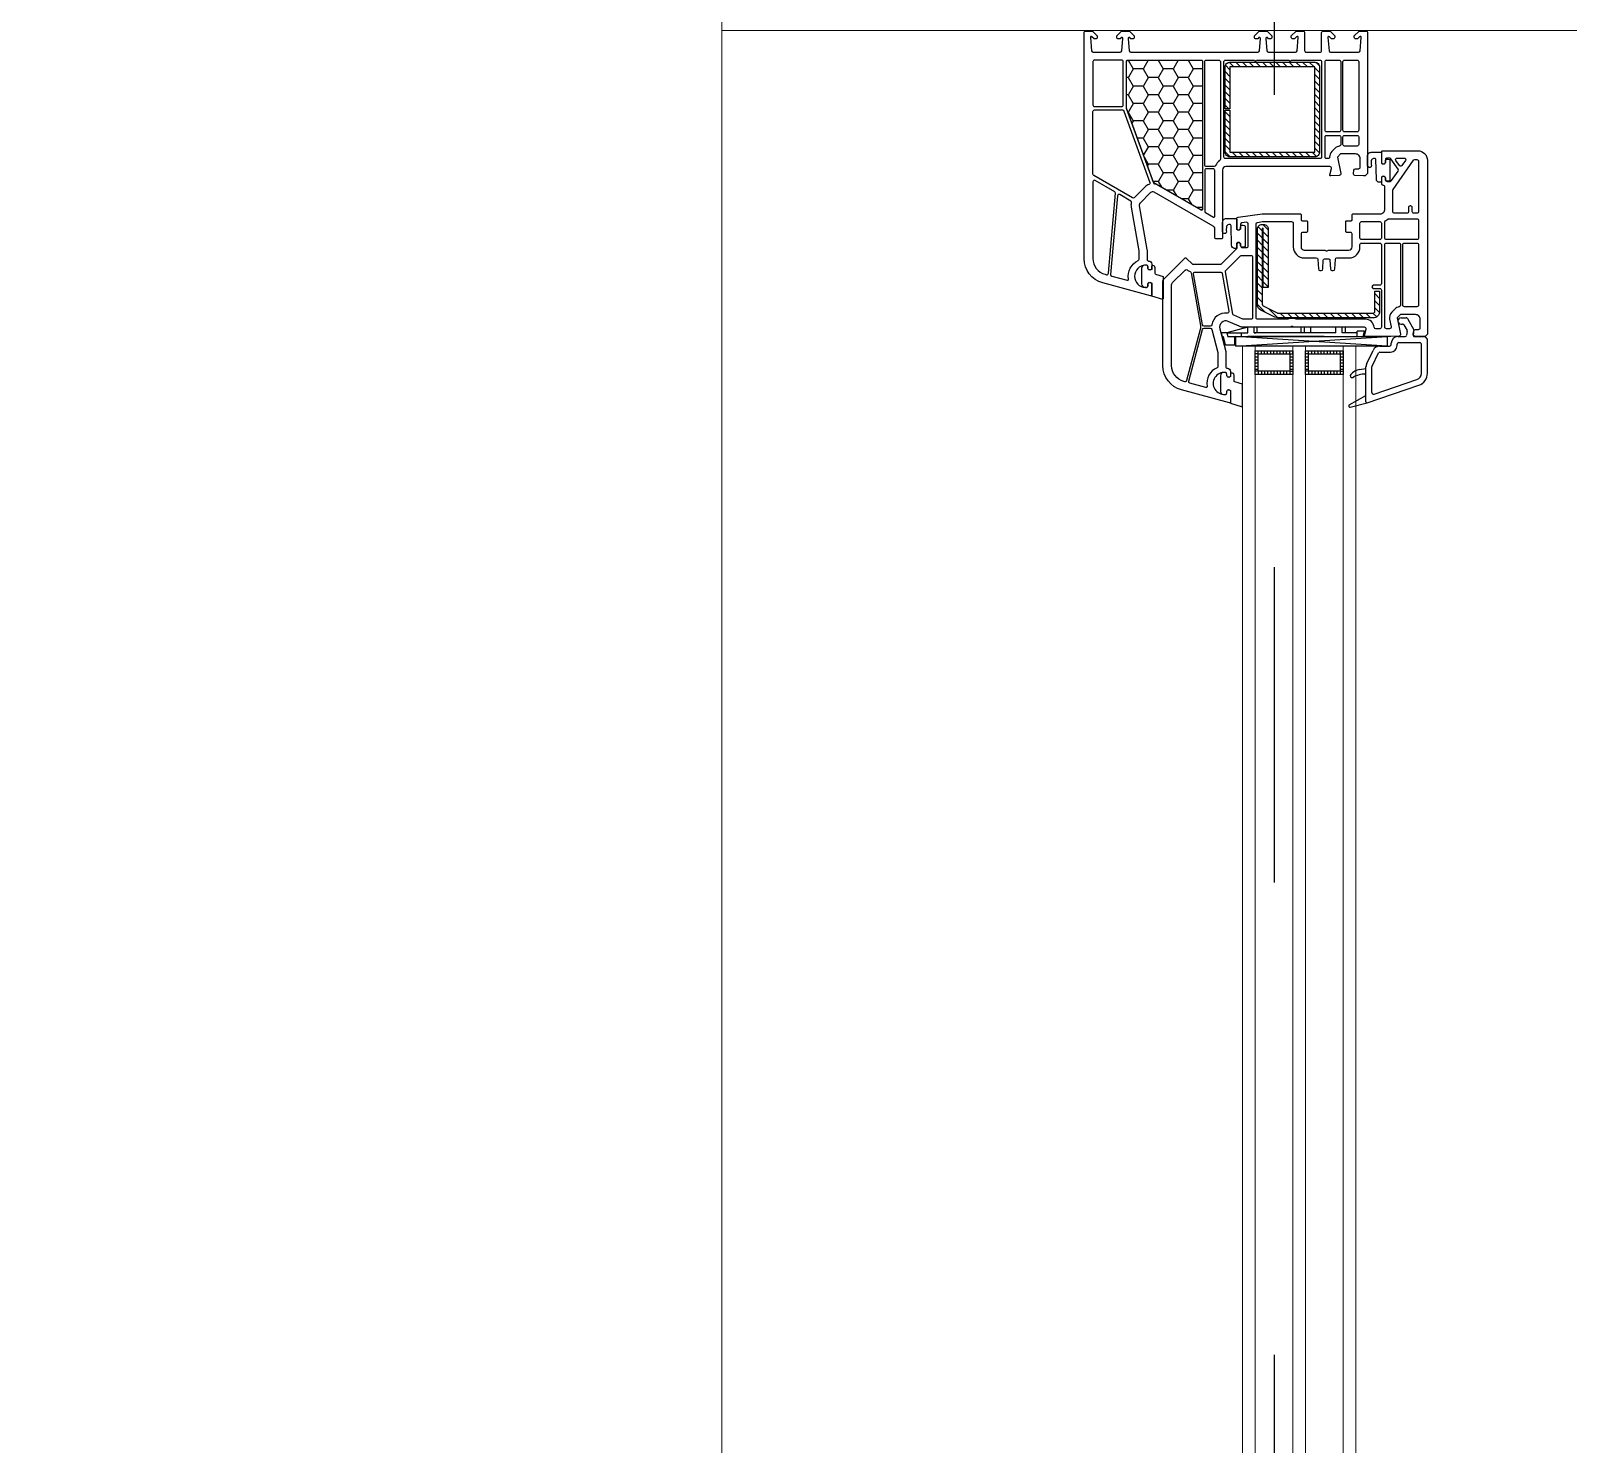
# Model space of a CAD drawing. Header units: millimetres. Extents: x 53645 to 137188, y 78097 to 135533.
# Drawn here: x 112882.9 to 113371, y 111410.3 to 111858.9 of the extents above; entities that cross this region are included whole.
import ezdxf

# ---------------------------------------------------------------- set-up
doc = ezdxf.new("R2010")
doc.units = ezdxf.units.MM
doc.linetypes.add('CONTI', pattern=[0])
doc.linetypes.add('GOST2.303 5', pattern=[24, 20, -1.5, 1, -1.5])
for name, color, linetype in [('axis_dim', 40, 'CONTI'), ('GASKET', 5, 'Continuous'), ('PVC', 7, 'Continuous'), ('STEEL', 5, 'Continuous')]:
    doc.layers.add(name, color=color, linetype=linetype)
doc.layers.add('doors_windows', color=4, linetype='Continuous', lineweight=5)
doc.layers.add('stair1', color=7, linetype='Continuous', lineweight=15)

# ---------------------------------------------------------------- blocks, each defined once
blk = doc.blocks.new('*U38')
at = {"linetype": 'Continuous'}
h = blk.add_hatch(dxfattribs=at)
h.set_pattern_fill('HONEY', color=6, angle=-90, style=0)
h.set_pattern_definition([(270, (1671.948, 52.6428), (-2.74963, -4.7625), [3.175, -6.35]), (150, (1671.948, 52.6428), (-2.74963, 4.7625), [3.175, -6.35]), (210, (1671.948, 52.6428), (-5.49926, -6e-07), [-6.35, 3.175])])
h.paths.add_polyline_path([(1543.57, -37.59, -0.57735), (1543.14, -36.84), (1550.82, -23.53, 0.079163), (1551.21, -22.5, -0.259107), (1551.53, -22.14), (1575.21, -13.52, -0.087489), (1575.38, -13.49), (1590.09, -13.49, -0.414214), (1590.59, -13.99), (1590.59, -37.09, -0.414214), (1590.09, -37.59)])
at = {"color": 1, "linetype": 'Continuous'}
for p, q in [((1504.01, -43.52), (1502.81, -43.85)), ((1502.81, -43.85), (1502.81, -44.14)), ((1504.01, -45.39), (1504.01, -43.52)), ((1502.81, -44.14), (1500.25, -44.82)), ((1500.25, -44.82), (1500.25, -47.87)), ((1500.25, -47.87), (1502.81, -47.87)), ((1504.01, -45.37), (1502.81, -45.65)), ((1502.81, -45.65), (1502.81, -88.61)), ((1504.01, -45.37), (1504.01, -51.97)), ((1505.81, -51.97), (1504.01, -45.37)), ((1504.01, -45.65), (1504.01, -51.97)), ((1502.81, -49.97), (1504.01, -49.97)), ((1502.81, -76.2), (1502.81, -52)), ((1504.01, -51.97), (1505.81, -51.97)), ((1505.81, -82.97), (1505.81, -51.97)), ((1504.01, -53.97), (1504.01, -54.57)), ((1504.01, -53.97), (1505.81, -53.97)), ((1504.01, -79.97), (1504.01, -53.97)), ((1504.01, -54.97), (1505.81, -54.97)), ((1504.01, -68.97), (1505.81, -68.97)), ((1504.01, -69.97), (1505.81, -69.97)), ((1504.01, -71.97), (1505.81, -71.97)), ((1504.01, -79.97), (1505.81, -79.97)), ((1504.01, -81.97), (1505.81, -81.97)), ((1504.01, -86.67), (1504.01, -81.97)), ((1504.01, -82.97), (1505.81, -82.97)), ((1502.81, -86.67), (1504.51, -86.67)), ((1504.51, -89.07), (1504.51, -86.67)), ((1502.81, -88.61), (1504.51, -89.07))]:
    blk.add_line(p, q, dxfattribs=at)
at = {"color": 1, "linetype": 'Continuous', "lineweight": 25}
for p, q in [((1499.83, -48.17), (1502.82, -96.18)), ((1499.83, -96.18), (1502.82, -48.17))]:
    blk.add_line(p, q, dxfattribs=at)
at = {"color": 5}
for p, q in [((1491.85, -55.28), (1490.85, -55.28)), ((1491.85, -56.28), (1490.85, -56.28)), ((1491.85, -57.28), (1490.85, -57.28)), ((1491.85, -58.28), (1490.85, -58.28)), ((1491.85, -55.28), (1491.85, -54.28)), ((1492.35, -55.28), (1492.35, -54.28)), ((1493.35, -55.28), (1493.35, -54.28)), ((1494.35, -55.28), (1494.35, -54.28)), ((1495.35, -55.28), (1495.35, -54.28)), ((1496.35, -55.28), (1496.35, -54.28)), ((1497.35, -55.28), (1497.35, -54.28)), ((1497.35, -55.28), (1498.35, -55.28)), ((1497.35, -56.28), (1498.35, -56.28)), ((1497.35, -57.28), (1498.35, -57.28)), ((1497.35, -58.28), (1498.35, -58.28)), ((1491.85, -59.28), (1490.85, -59.28)), ((1491.85, -60.28), (1490.85, -60.28)), ((1491.85, -61.28), (1490.85, -61.28)), ((1491.85, -62.28), (1490.85, -62.28)), ((1491.85, -63.28), (1490.85, -63.28)), ((1497.35, -59.28), (1498.35, -59.28)), ((1497.35, -60.28), (1498.35, -60.28)), ((1497.35, -61.28), (1498.35, -61.28)), ((1497.35, -62.28), (1498.35, -62.28)), ((1497.35, -63.28), (1498.35, -63.28)), ((1491.85, -64.28), (1490.85, -64.28)), ((1491.85, -65.28), (1490.85, -65.28)), ((1491.85, -65.28), (1490.85, -65.28)), ((1491.85, -66.28), (1490.85, -66.28)), ((1491.85, -65.28), (1491.85, -66.28)), ((1492.35, -66.28), (1492.35, -65.28)), ((1493.35, -66.28), (1493.35, -65.28)), ((1494.35, -66.28), (1494.35, -65.28)), ((1495.35, -66.28), (1495.35, -65.28)), ((1496.35, -66.28), (1496.35, -65.28)), ((1497.35, -64.28), (1498.35, -64.28)), ((1497.35, -65.28), (1498.35, -65.28)), ((1497.35, -65.28), (1498.35, -65.28)), ((1497.35, -65.28), (1497.35, -66.28)), ((1497.35, -66.28), (1498.35, -66.28)), ((1491.85, -71.28), (1490.85, -71.28)), ((1491.85, -72.28), (1490.85, -72.28)), ((1491.85, -71.28), (1491.85, -70.28)), ((1492.35, -71.28), (1492.35, -70.28)), ((1493.35, -71.28), (1493.35, -70.28)), ((1494.35, -71.28), (1494.35, -70.28)), ((1495.35, -71.28), (1495.35, -70.28)), ((1496.35, -71.28), (1496.35, -70.28)), ((1497.35, -71.28), (1497.35, -70.28)), ((1497.35, -71.28), (1498.35, -71.28)), ((1497.35, -72.28), (1498.35, -72.28)), ((1491.85, -73.28), (1490.85, -73.28)), ((1491.85, -74.28), (1490.85, -74.28)), ((1491.85, -75.28), (1490.85, -75.28)), ((1491.85, -76.28), (1490.85, -76.28)), ((1491.85, -77.28), (1490.85, -77.28)), ((1497.35, -73.28), (1498.35, -73.28)), ((1497.35, -74.28), (1498.35, -74.28)), ((1497.35, -75.28), (1498.35, -75.28)), ((1497.35, -76.28), (1498.35, -76.28)), ((1497.35, -77.28), (1498.35, -77.28)), ((1491.85, -78.28), (1490.85, -78.28)), ((1491.85, -79.28), (1490.85, -79.28)), ((1491.85, -80.28), (1490.85, -80.28)), ((1491.85, -81.28), (1490.85, -81.28)), ((1491.85, -81.28), (1490.85, -81.28)), ((1491.85, -82.28), (1490.85, -82.28)), ((1491.85, -81.28), (1491.85, -82.28)), ((1492.35, -82.28), (1492.35, -81.28)), ((1493.35, -82.28), (1493.35, -81.28)), ((1494.35, -82.28), (1494.35, -81.28)), ((1495.35, -82.28), (1495.35, -81.28)), ((1496.35, -82.28), (1496.35, -81.28)), ((1497.35, -78.28), (1498.35, -78.28)), ((1497.35, -79.28), (1498.35, -79.28)), ((1497.35, -80.28), (1498.35, -80.28)), ((1497.35, -81.28), (1498.35, -81.28)), ((1497.35, -81.28), (1498.35, -81.28)), ((1497.35, -81.28), (1497.35, -82.28)), ((1497.35, -82.28), (1498.35, -82.28))]:
    blk.add_line(p, q, dxfattribs=at)
blk.add_lwpolyline([(1543.22, -37.59, -0.57735), (1542.96, -37.14), (1551.6, -22.19, -0.176327), (1551.75, -22.06), (1575.24, -13.51, -0.087489), (1575.34, -13.49), (1590.29, -13.49, -0.414214), (1590.59, -13.79), (1590.59, -37.29, -0.414214), (1590.29, -37.59)], format="xyb", close=True)
at = {"color": 1, "linetype": 'Continuous', "lineweight": 25}
blk.add_lwpolyline([(1499.83, -50.18), (1499.83, -48.17), (1502.82, -48.17), (1502.82, -96.18), (1499.83, -96.18)], close=True, dxfattribs=at)
at = {"color": 5}
for points in [[(1498.35, -66.28), (1490.85, -66.28), (1490.85, -54.28), (1498.35, -54.28)], [(1497.35, -65.28), (1491.85, -65.28), (1491.85, -55.28), (1497.35, -55.28)], [(1498.35, -82.28), (1490.85, -82.28), (1490.85, -70.28), (1498.35, -70.28)], [(1497.35, -81.28), (1491.85, -81.28), (1491.85, -71.28), (1497.35, -71.28)]]:
    blk.add_lwpolyline(points, close=True, dxfattribs=at)
at = {"layer": 'doors_windows', "color": 5}
for points in [[(868, -50.28), (1499.83, -50.28), (1499.83, -54.28), (868, -54.28)], [(868, -66.28), (1499.83, -66.28), (1499.83, -70.28), (868, -70.28)], [(868, -82.28), (1499.83, -82.28), (1499.83, -86.28), (868, -86.28)]]:
    blk.add_lwpolyline(points, close=True, dxfattribs=at)
at = {"layer": 'GASKET'}
for p, q in [((1480.38, -84.5), (1481.82, -89.88)), ((1481.12, -84.2), (1484.11, -89.5)), ((1492.36, -87.48), (1492.72, -89.5))]:
    blk.add_line(p, q, dxfattribs=at)
at = {"layer": 'GASKET', "color": 5, "linetype": 'Continuous'}
for points in [[(1524.67, -22.56, 0.414214), (1525.37, -21.86), (1525.37, -21.76, 0.414214), (1525.07, -21.46), (1524.22, -21.46), (1524.05, -21.16, -0.57735), (1524.57, -20.26), (1525.02, -20.26, 0.414214), (1525.52, -19.76), (1525.52, -19.46, 0.020024), (1525.51, -19.18, 0.390947), (1524.51, -18.26), (1519.53, -18.26, 0.390947), (1518.53, -19.18), (1518.52, -19.46), (1518.52, -19.76, 0.414214), (1519.02, -20.26), (1519.47, -20.26, -0.57735), (1519.99, -21.16), (1519.82, -21.46), (1515.77, -21.46), (1514.75, -24.85, 0.502334), (1515.04, -25.23), (1521.8, -25.23), (1522.53, -22.8, -0.349418), (1522.83, -22.56)], [(1490.57, -47.61, 0.414214), (1491.27, -46.91), (1491.27, -46.81, 0.414214), (1490.97, -46.51), (1490.12, -46.51), (1489.95, -46.21, -0.57735), (1490.47, -45.31), (1490.92, -45.31, 0.414214), (1491.42, -44.81), (1491.42, -44.51, 0.020024), (1491.41, -44.23, 0.390947), (1490.41, -43.31), (1485.43, -43.31, 0.390947), (1484.43, -44.23), (1484.42, -44.51), (1484.42, -44.81, 0.414214), (1484.92, -45.31), (1485.37, -45.31, -0.57735), (1485.89, -46.21), (1485.72, -46.51), (1481.67, -46.51), (1480.65, -49.9, 0.502334), (1480.94, -50.28), (1487.7, -50.28), (1488.43, -47.85, -0.349418), (1488.73, -47.61)], [(1537.69, -49.68, -0.414214), (1538.19, -50.18, -0.054959), (1538.11, -50.94, -0.351258), (1537.91, -51.1), (1531.47, -51.1, -0.351258), (1531.27, -50.94, -0.054959), (1531.19, -50.18, -0.414214), (1531.69, -49.68), (1532.14, -49.68, 0.57735), (1532.66, -48.78), (1532.49, -48.48), (1531.02, -48.48, -0.414214), (1530.82, -48.28), (1530.82, -47.81, -0.407864), (1531.8, -46.81), (1538.01, -46.68, 0.433601), (1538.4, -46.24), (1538.37, -45.92, 0.363714), (1537.65, -45.19), (1536.68, -45.11, 0.169782), (1536.49, -45.16, -1.241435), (1536.04, -43.99), (1539.13, -43.99, -0.414214), (1540.33, -45.19), (1540.33, -48.18, -0.414214), (1540.03, -48.48), (1536.89, -48.48), (1536.72, -48.78, 0.57735), (1537.24, -49.68)], [(1558.68, -95.68, -0.414214), (1559.18, -96.18, -0.054959), (1559.09, -96.94, -0.351258), (1558.9, -97.1), (1552.46, -97.1, -0.351258), (1552.26, -96.94, -0.054959), (1552.18, -96.18, -0.414214), (1552.68, -95.68), (1553.13, -95.68, 0.57735), (1553.65, -94.78), (1553.47, -94.48), (1552.01, -94.48, -0.414214), (1551.81, -94.28), (1551.81, -93.81, -0.407864), (1552.79, -92.81), (1559, -92.68, 0.433601), (1559.39, -92.24), (1559.36, -91.92, 0.363714), (1558.63, -91.19), (1557.67, -91.11, 0.169782), (1557.48, -91.16, -1.241435), (1557.03, -89.99), (1560.12, -89.99, -0.414214), (1561.32, -91.19), (1561.32, -94.18, -0.414214), (1561.02, -94.48), (1557.88, -94.48), (1557.71, -94.78, 0.57735), (1558.23, -95.68)]]:
    blk.add_lwpolyline(points, format="xyb", close=True, dxfattribs=at)
at = {"layer": 'GASKET'}
for centre, radius, start, end in [((1480.77, -84.4), 0.4, 29.4867, 195), ((1490.41, -85.1), 0.6, 47.514, 209.42), ((1482.92, -89.32), 8, 0, 29.42), ((1487.44, -88.34), 5, 10, 47.514)]:
    blk.add_arc(centre, radius, start, end, dxfattribs=at)
at = {"layer": 'PVC'}
for p, q in [((1481.81, -89.8), (1481.81, -89.8)), ((1481.83, -89.9), (1487.39, -106.29)), ((1482.11, -89.5), (1493.26, -89.5)), ((1484.57, -92.06), (1489.19, -105.68)), ((1485.04, -91.4), (1493.26, -91.4)), ((1490.92, -89.32), (1490.92, -89.5)), ((1493.48, -91.45), (1497.63, -93.47)), ((1494.31, -89.74), (1498.46, -91.76)), ((1497.91, -93.92), (1497.91, -97.3)), ((1499.81, -93.92), (1499.81, -97)), ((1500.31, -97.5), (1500.71, -97.5)), ((1500.01, -99.4), (1500.41, -99.4)), ((1500.91, -99.9), (1500.91, -106.6)), ((1502.81, -99.6), (1502.81, -101.91)), ((1504.46, -102.62), (1503.23, -102.4)), ((1506.56, -101.55), (1504.8, -102.56)), ((1506.81, -100.65), (1506.81, -101.11)), ((1508.81, -100.65), (1508.81, -102.27)), ((1491.09, -107.1), (1500.41, -107.1)), ((1502.81, -104.96), (1502.81, -108.25)), ((1505.01, -104.75), (1503.4, -104.47)), ((1508.56, -102.7), (1505.01, -104.75)), ((1491.18, -109), (1502.06, -109)), ((1502.06, -109), (1502.81, -108.25))]:
    blk.add_line(p, q, dxfattribs=at)
for points in [[(1555.81, -44), (1534.31, -44, -0.414214), (1533.81, -43.5), (1533.81, -42, -0.414214), (1534.31, -41.5), (1537.01, -41.5, 0.267949), (1537.88, -41), (1548.68, -22.29, 0.339454), (1548.52, -21.09), (1545.23, -17.8, 0.245592), (1544.35, -17.52), (1530.51, -19.95, -0.043661), (1529.99, -20), (1527.31, -20, 0.414214), (1526.81, -20.5, -0.414214), (1525.81, -21.5), (1524.17, -21.5), (1523.99, -21.2, -0.57735), (1524.51, -20.3), (1524.96, -20.3, 0.414214), (1525.46, -19.8), (1525.46, -19.5, 1), (1518.46, -19.5), (1518.46, -19.8, 0.414214), (1518.96, -20.3), (1519.41, -20.3, -0.57735), (1519.93, -21.2), (1519.76, -21.5), (1516.11, -21.5, -0.493145), (1515.82, -21.12), (1519.89, -5.93, -0.339454), (1527.62, 0), (1599.31, 0, -0.414214), (1599.81, -0.5), (1599.81, -2.41), (1599.81, -2.7), (1598.31, -4.2), (1597.81, -4.2, -0.414214), (1597.31, -3.7), (1597.31, -3.3, -0.198912), (1597.37, -3.16), (1598.02, -2.51, 0.700208), (1597.78, -2), (1593.57, -2.37, 0.388879), (1593.11, -2.87), (1593.11, -11.46, 0.388879), (1593.57, -11.96), (1597.49, -12.3, 0.700208), (1597.72, -11.79), (1597.37, -11.44, -0.198912), (1597.31, -11.3), (1597.31, -10.9, -0.414214), (1597.81, -10.4), (1598.31, -10.4), (1599.81, -11.9), (1599.81, -14.4), (1598.31, -15.9), (1597.81, -15.9, -0.414214), (1597.31, -15.4), (1597.31, -15, -0.198912), (1597.37, -14.86), (1597.72, -14.51, 0.700208), (1597.49, -14), (1593.57, -14.34, 0.388879), (1593.11, -14.84), (1593.11, -55.16, 0.388879), (1593.57, -55.66), (1597.49, -56, 0.700208), (1597.72, -55.49), (1597.37, -55.14, -0.198912), (1597.31, -55), (1597.31, -54.6, -0.414214), (1597.81, -54.1), (1598.31, -54.1), (1599.81, -55.6), (1599.81, -58.1), (1598.31, -59.6), (1597.81, -59.6, -0.414214), (1597.31, -59.1), (1597.31, -58.7, -0.198912), (1597.37, -58.56), (1597.72, -58.21, 0.700208), (1597.49, -57.7), (1593.57, -58.04, 0.388879), (1593.11, -58.54), (1593.11, -67.13, 0.388879), (1593.57, -67.63), (1597.78, -68, 0.700208), (1598.02, -67.49), (1597.37, -66.84, -0.198912), (1597.31, -66.7), (1597.31, -66.3, -0.414214), (1597.81, -65.8), (1598.31, -65.8), (1599.81, -67.3), (1599.81, -67.59), (1599.81, -69.5, -0.414214), (1599.31, -70), (1593.61, -70, 0.414214), (1593.11, -70.5), (1593.11, -74.9, 0.414214), (1593.61, -75.4), (1599.31, -75.4, -0.414214), (1599.81, -75.9), (1599.81, -78.1), (1598.31, -79.6), (1597.81, -79.6, -0.414214), (1597.31, -79.1), (1597.31, -78.7, -0.198912), (1597.37, -78.56), (1598.02, -77.91, 0.700208), (1597.78, -77.4), (1593.57, -77.77, 0.388879), (1593.11, -78.27), (1593.11, -87.13, 0.388879), (1593.57, -87.63), (1597.78, -88, 0.700208), (1598.02, -87.49), (1597.37, -86.84, -0.198912), (1597.31, -86.7), (1597.31, -86.3, -0.414214), (1597.81, -85.8), (1598.31, -85.8), (1599.81, -87.3), (1599.81, -87.59), (1599.81, -89.5, -0.414214), (1599.31, -90), (1554.56, -90), (1553.81, -89.25), (1553.81, -88.75), (1554, -85.97, -0.446275), (1554.58, -85.51), (1555.7, -85.7, -0.36397), (1556.11, -86.2), (1556.11, -87.2, 0.414214), (1556.61, -87.7), (1559.31, -87.7, 0.414214), (1560.81, -86.2), (1560.81, -81.43), (1559.81, -80.43), (1554.59, -81.49, -0.454146), (1553.99, -81.03), (1553.81, -78.32, -0.51393), (1554.19, -78.01), (1556.18, -78.54, 0.493145), (1556.81, -78.06), (1556.81, -45, 0.414214)], [(1551.95, -2.8), (1527.62, -2.8, 0.339454), (1522.6, -6.65), (1522.47, -7.12, 0.466308), (1522.91, -7.75), (1548.34, -9.97, 0.291473), (1548.81, -9.72), (1552.38, -3.55, 0.57735)], [(1574.26, -2.8, -0.414214), (1574.76, -3.3), (1574.76, -12.18, -0.315299), (1574.43, -12.65), (1551.75, -20.91, -0.415199), (1551.1, -20.61, 0.110369), (1550.29, -19.32), (1546.92, -15.95, -0.339454), (1546.84, -15.35), (1553.94, -3.05, -0.267949), (1554.37, -2.8)], [(1575.86, -3.3), (1575.86, -11.9, 0.414214), (1576.36, -12.4), (1590.11, -12.4, 0.414214), (1590.61, -11.9), (1590.61, -3.3, 0.414214), (1590.11, -2.8), (1576.36, -2.8, 0.414214)], [(1547.49, -10.6), (1522.55, -8.42, 0.36397), (1522.03, -8.79), (1520.71, -13.7, 0.546119), (1521.05, -14.08, -0.339137), (1526.96, -17.21, 0.293253), (1527.42, -17.5), (1530.04, -17.5), (1543.91, -15.05, -0.100742), (1545.31, -15.09, 0.329802), (1545.85, -14.85), (1547.88, -11.35, 0.548619)], [(1575.31, -13.5), (1590.11, -13.5, -0.414214), (1590.61, -14), (1590.61, -37.1, -0.414214), (1590.11, -37.6), (1543.59, -37.6, -0.57735), (1543.16, -36.85), (1550.84, -23.54, 0.079163), (1551.24, -22.51, -0.259107), (1551.56, -22.15)], [(1555.61, -38.3), (1542.61, -38.3, 0.267949), (1542.18, -38.55), (1540.73, -41.05, 0.57735), (1540.99, -41.5), (1555.61, -41.5, 0.414214), (1556.11, -41), (1556.11, -38.8, 0.414214)], [(1590.11, -38.3, -0.414214), (1590.61, -38.8), (1590.61, -42.8, -0.414214), (1590.11, -43.3), (1559.15, -43.3, -0.252264), (1558.74, -43.08, 0.152167), (1557.12, -41.76, -0.305615), (1556.81, -41.29), (1556.81, -38.8, -0.414214), (1557.31, -38.3)], [(1590.11, -44.4, -0.414214), (1590.61, -44.9), (1590.61, -54.1, 1), (1590.61, -54.7), (1590.61, -65.1, 1), (1590.61, -65.7), (1590.61, -74.9, -0.414214), (1590.11, -75.4), (1559.81, -75.4, -0.414214), (1559.31, -74.9), (1559.31, -44.9, -0.414214), (1559.81, -44.4)], [(1566.21, -76.5, -0.414214), (1566.71, -77), (1566.71, -81, -0.414214), (1566.21, -81.5), (1563.78, -81.5, -0.372896), (1563.29, -81.07, 0.161969), (1562.58, -79.66), (1561.58, -78.66, 0.198912), (1559.81, -77.93, -0.414214), (1559.31, -77.43), (1559.31, -77, -0.414214), (1559.81, -76.5)], [(1590.11, -76.5, -0.414214), (1590.61, -77), (1590.61, -81, -0.414214), (1590.11, -81.5), (1568.31, -81.5, -0.414214), (1567.81, -81), (1567.81, -77, -0.414214), (1568.31, -76.5)], [(1566.21, -82.2, -0.414214), (1566.71, -82.7), (1566.71, -86.7, -0.414214), (1566.21, -87.2), (1563.81, -87.2, -0.414214), (1563.31, -86.7), (1563.31, -82.7, -0.414214), (1563.81, -82.2)], [(1590.11, -82.2, -0.414214), (1590.61, -82.7), (1590.61, -86.7, -0.414214), (1590.11, -87.2), (1568.31, -87.2, -0.414214), (1567.81, -86.7), (1567.81, -82.7, -0.414214), (1568.31, -82.2)]]:
    blk.add_lwpolyline(points, format="xyb", close=True, dxfattribs=at)
at = {"layer": 'PVC', "linetype": 'Continuous', "lineweight": 25}
for points in [[(1503.56, -109), (1502.81, -108.25), (1502.81, -107.75), (1503, -104.97, -0.446275), (1503.58, -104.51), (1504.7, -104.7, -0.36397), (1505.11, -105.2), (1505.11, -106.2, 0.414214), (1505.61, -106.7), (1508.31, -106.7, 0.414214), (1509.81, -105.2), (1509.81, -100.43), (1508.81, -99.43), (1503.59, -100.49, -0.454146), (1502.99, -100.03), (1502.82, -97.41, -0.016582), (1502.81, -97.21), (1502.81, -89.3, -0.493145), (1503.19, -89.01), (1505.18, -89.54, 0.493145), (1505.81, -89.06), (1505.81, -66.71, -0.201513), (1505.96, -66.36, 0.420084), (1505.96, -65.64, -0.201513), (1505.81, -65.29), (1505.81, -50), (1507.65, -45.8, 0.628383), (1505.29, -43.07), (1498.08, -45), (1493.31, -45, 0.414214), (1492.81, -45.5, -0.414214), (1491.81, -46.5), (1490.17, -46.5), (1489.99, -46.2, -0.57735), (1490.51, -45.3), (1490.95, -45.3, 0.38517), (1491.44, -44.85, 1.105542), (1484.48, -44.85, 0.38517), (1484.98, -45.3), (1485.41, -45.3, -0.57735), (1485.93, -46.2), (1485.76, -46.5), (1482.11, -46.5, -0.493145), (1481.82, -46.12), (1485.89, -30.93, -0.339454), (1493.62, -25), (1520.4, -25, -0.198912), (1521.1, -25.29), (1527.67, -31.85, -0.414214), (1527.67, -32.56), (1525.96, -34.27, 0.198912), (1525.81, -34.62), (1525.81, -43.29, 0.198912), (1525.96, -43.65), (1530.67, -48.35, 0.198912), (1531.02, -48.5), (1532.46, -48.5), (1532.63, -48.8, -0.57735), (1532.11, -49.7), (1531.61, -49.7, 0.414214), (1531.11, -50.2), (1531.11, -51.6, 0.414214), (1531.61, -52.1), (1538.6, -52.1, 0.455633), (1539.1, -51.53), (1538.9, -50.13, 0.373972), (1538.4, -49.7), (1537.21, -49.7, -0.57735), (1536.69, -48.8), (1536.87, -48.5), (1540.25, -48.5, -0.373885), (1540.75, -48.93), (1541.81, -56.5), (1541.81, -68.6, -0.414214), (1541.51, -68.9), (1539.91, -68.9, 0.414214), (1539.61, -69.2), (1539.61, -70.6, -0.414214), (1539.31, -70.9), (1536.21, -70.9, -0.414214), (1535.91, -70.6), (1535.91, -69.4, 0.414214), (1535.41, -68.9), (1531.31, -68.9, 0.414214), (1530.31, -69.9), (1530.31, -76.29, -0.201513), (1530.16, -76.64, 0.420084), (1530.16, -77.36, -0.201513), (1530.31, -77.71), (1530.31, -84.1, 0.414214), (1531.31, -85.1), (1535.41, -85.1, 0.414214), (1535.91, -84.6), (1535.91, -83.4, -0.414214), (1536.21, -83.1), (1539.31, -83.1, -0.414214), (1539.61, -83.4), (1539.61, -84.8, 0.414214), (1539.91, -85.1), (1541.51, -85.1, -0.414214), (1541.81, -85.4), (1541.81, -94, 0.414214), (1543.31, -95.5), (1550.31, -95.5, 0.414214), (1550.81, -95, -0.414214), (1551.31, -94.5), (1553.46, -94.5), (1553.63, -94.8, -0.57735), (1553.11, -95.7), (1552.61, -95.7, 0.414214), (1552.11, -96.2), (1552.11, -97.17, 0.244698), (1552.33, -97.58), (1555.38, -99.72, 0.315299), (1555.95, -99.72), (1559.3, -97.37, 0.244698), (1559.51, -96.96), (1559.51, -96.2, 0.414214), (1559.01, -95.7), (1558.21, -95.7, -0.57735), (1557.69, -94.8), (1557.87, -94.5), (1561.51, -94.5, -0.414214), (1561.81, -94.8), (1561.81, -106, -0.414214), (1558.81, -109)], [(1506.33, -36.95, -0.109518), (1505.04, -36.9), (1488.87, -32.57, -0.414214), (1488.52, -31.95), (1488.6, -31.65, -0.339454), (1493.62, -27.8), (1519.24, -27.8, -0.198912), (1519.95, -28.09), (1523.93, -32.08, -0.382222), (1523.97, -32.75, 0.088112), (1523.47, -33.67, -0.274835), (1523.08, -34)], [(1493.42, -42.5, -0.293253), (1492.96, -42.21, 0.339137), (1487.05, -39.08, -0.546119), (1486.71, -38.7), (1488.08, -33.6, -0.414214), (1488.69, -33.24), (1505.09, -37.64, -0.339454), (1505.46, -38.12), (1505.46, -40.05, -0.339454), (1505.09, -40.53), (1497.82, -42.48, -0.065543), (1497.69, -42.5)], [(1510.87, -46.01, -0.498043), (1510.29, -45.46, 0.394481), (1506.58, -40.57, -0.365019), (1506.16, -40.07), (1506.16, -38.12, -0.36397), (1506.58, -37.62), (1522.73, -34.77, -0.466308), (1523.31, -35.27), (1523.31, -43.39, -0.36397), (1522.9, -43.89)], [(1508.81, -53.5, -0.414214), (1508.31, -53), (1508.31, -50.63, -0.103244), (1508.35, -50.43), (1509.6, -47.58, -0.251284), (1509.97, -47.28), (1523.43, -44.91, -0.28183), (1523.92, -45.1, 0.034736), (1524.19, -45.41), (1528.47, -49.69, -0.198912), (1528.61, -50.04), (1528.61, -53, -0.414214), (1528.11, -53.5)], [(1519.61, -94.4, -0.414214), (1519.11, -93.9), (1519.11, -91.9, 1), (1518.11, -91.9), (1518.11, -93.9, -0.414214), (1517.61, -94.4), (1505.81, -94.4, -0.414214), (1505.31, -93.9), (1505.31, -92.61, -0.387795), (1505.77, -92.11, 0.387795), (1508.31, -89.32), (1508.31, -67.31, 0.229416), (1508.31, -64.69), (1508.31, -55.1, -0.414214), (1508.81, -54.6), (1538.59, -54.6, -0.373972), (1539.08, -55.03), (1539.31, -56.64, -0.034844), (1539.31, -56.71), (1539.31, -65.9, -0.414214), (1538.81, -66.4), (1531.31, -66.4, 0.414214), (1527.81, -69.9), (1527.81, -73.72, -0.39896), (1527.34, -74.22), (1524.29, -74.38, 0.39896), (1523.81, -74.87), (1523.81, -75.31, 0.39896), (1524.29, -75.8), (1527.08, -75.95, -0.442836), (1527.55, -76.52, 0.074681), (1527.55, -77.48, -0.442836), (1527.08, -78.05), (1524.29, -78.2, 0.39896), (1523.81, -78.69), (1523.81, -79.13, 0.39896), (1524.29, -79.62), (1527.34, -79.78, -0.39896), (1527.81, -80.28), (1527.81, -84.1, 0.414214), (1531.31, -87.6), (1532.01, -87.6, -0.414214), (1532.51, -88.1), (1532.51, -93.9, -0.414214), (1532.01, -94.4)], [(1534.11, -94.4, -0.414214), (1533.61, -93.9), (1533.61, -88.1, -0.414214), (1534.11, -87.6), (1538.81, -87.6, -0.414214), (1539.31, -88.1), (1539.31, -93.9, -0.414214), (1538.81, -94.4)], [(1512.78, -100.5, -0.372896), (1512.29, -100.07, 0.161969), (1511.58, -98.66), (1510.58, -97.66, 0.251647), (1508.31, -96.98), (1505.91, -97.47, -0.4743), (1505.31, -96.98), (1505.31, -96, -0.414214), (1505.81, -95.5), (1532.01, -95.5, -0.414214), (1532.51, -96), (1532.51, -100, -0.414214), (1532.01, -100.5)], [(1534.11, -106.2, -0.414214), (1533.61, -105.7), (1533.61, -96, -0.414214), (1534.11, -95.5), (1539.28, -95.5, -0.284915), (1539.73, -95.78, 0.045769), (1540.11, -96.4, -0.162278), (1540.21, -96.7), (1540.21, -105.7, -0.414214), (1539.71, -106.2)], [(1512.81, -106.2, -0.414214), (1512.31, -105.7), (1512.31, -101.7, -0.414214), (1512.81, -101.2), (1532.01, -101.2, -0.414214), (1532.51, -101.7), (1532.51, -105.7, -0.414214), (1532.01, -106.2)], [(1542.51, -106.2, -0.414214), (1542.01, -105.7), (1542.01, -104.7, -0.414214), (1542.51, -104.2), (1543.81, -104.2, 0.414214), (1544.31, -103.7), (1544.31, -103.5, 0.414214), (1543.81, -103), (1542.51, -103, -0.414214), (1542.01, -102.5), (1542.01, -98.49, -0.436376), (1542.55, -97.99, 0.01877), (1542.81, -98), (1549.28, -98, -0.153915), (1549.56, -98.09), (1558.8, -104.56, -0.244698), (1559.01, -104.97), (1559.01, -105.7, -0.414214), (1558.51, -106.2)], [(1557.12, -100.94, -0.520567), (1557.12, -100.12), (1558.73, -98.99, -0.606815), (1559.51, -99.4), (1559.51, -101.65, -0.606815), (1558.73, -102.06)]]:
    blk.add_lwpolyline(points, format="xyb", close=True, dxfattribs=at)
at = {"layer": 'PVC'}
for centre, radius, start, end in [((1482.11, -89.8), 0.3, 90, 198.7481), ((1485.04, -91.9), 0.5, 90, 198.7481), ((1493.26, -91.9), 2.4, 64.0795, 90), ((1493.26, -91.9), 0.5, 64.0795, 90), ((1497.41, -93.92), 2.4, 0, 64.0795), ((1497.41, -93.92), 0.5, 0, 64.0795), ((1500.01, -97.3), 2.1, 180, 270), ((1500.31, -97), 0.5, 180, 270), ((1500.71, -99.6), 2.1, 0, 90), ((1500.41, -99.9), 0.5, 0, 90), ((1503.31, -101.91), 0.5, 180, 260), ((1506.31, -101.11), 0.5, 300, 0), ((1507.81, -100.65), 1, 0, 180), ((1508.31, -102.27), 0.5, 300, 0), ((1491.18, -105), 4, 198.7481, 270), ((1491.18, -105), 2.1, 198.7481, 270), ((1500.41, -106.6), 0.5, 270, 0), ((1503.31, -104.96), 0.5, 80, 180), ((1504.55, -102.13), 0.5, 260, 300)]:
    blk.add_arc(centre, radius, start, end, dxfattribs=at)
at = {"layer": 'STEEL', "color": 5, "linetype": 'Continuous'}
for p, q in [((1561.47, -44.8), (1559.91, -46.36)), ((1561.41, -46.98), (1559.91, -48.48)), ((1563.59, -44.8), (1562.09, -46.3)), ((1565.71, -44.8), (1564.21, -46.3)), ((1567.83, -44.8), (1566.33, -46.3)), ((1569.95, -44.8), (1568.45, -46.3)), ((1572.07, -44.8), (1570.57, -46.3)), ((1574.2, -44.8), (1572.7, -46.3)), ((1576.32, -44.8), (1575.16, -45.95)), ((1578.44, -44.8), (1576.94, -46.3)), ((1580.56, -44.8), (1579.06, -46.3)), ((1582.68, -44.8), (1581.18, -46.3)), ((1584.8, -44.8), (1583.3, -46.3)), ((1586.92, -44.8), (1585.42, -46.3)), ((1588.95, -44.9), (1587.55, -46.3)), ((1589.89, -46.07), (1588.41, -47.55)), ((1589.91, -48.17), (1588.41, -49.67)), ((1561.41, -49.1), (1559.91, -50.6)), ((1561.41, -51.22), (1559.91, -52.72)), ((1561.41, -53.34), (1559.91, -54.84)), ((1589.91, -50.3), (1588.41, -51.8)), ((1589.91, -52.42), (1588.41, -53.92)), ((1513.03, -55.03), (1510.55, -57.51)), ((1515.29, -55.03), (1513.79, -56.53)), ((1517.56, -55.03), (1516.06, -56.53)), ((1519.82, -55.03), (1518.32, -56.53)), ((1520.24, -56.87), (1518.66, -58.45)), ((1522.08, -55.03), (1520.58, -56.53)), ((1522.5, -56.87), (1520.92, -58.45)), ((1524.34, -55.03), (1522.84, -56.53)), ((1524.76, -56.87), (1523.18, -58.45)), ((1526.61, -55.03), (1525.11, -56.53)), ((1527.02, -56.87), (1525.45, -58.45)), ((1528.87, -55.03), (1527.37, -56.53)), ((1529.29, -56.87), (1527.71, -58.45)), ((1531.13, -55.03), (1529.63, -56.53)), ((1531.55, -56.87), (1529.97, -58.45)), ((1533.4, -55.03), (1531.9, -56.53)), ((1533.81, -56.87), (1532.23, -58.45)), ((1535.66, -55.03), (1534.16, -56.53)), ((1536.08, -56.87), (1534.5, -58.45)), ((1537.71, -55.24), (1536.42, -56.53)), ((1538.44, -56.78), (1536.76, -58.45)), ((1561.41, -55.46), (1559.91, -56.96)), ((1561.41, -57.58), (1559.91, -59.08)), ((1589.91, -54.54), (1588.41, -56.04)), ((1589.91, -56.66), (1588.41, -58.16)), ((1511.64, -58.68), (1508.79, -61.53)), ((1510.29, -62.3), (1508.79, -63.8)), ((1561.41, -59.7), (1559.91, -61.2)), ((1561.41, -61.83), (1559.91, -63.33)), ((1589.91, -58.78), (1588.41, -60.28)), ((1589.91, -60.9), (1588.41, -62.4)), ((1589.91, -63.02), (1588.41, -64.52)), ((1510.29, -64.56), (1508.79, -66.06)), ((1510.29, -66.82), (1508.79, -68.32)), ((1561.41, -63.95), (1559.91, -65.45)), ((1561.41, -66.07), (1559.91, -67.57)), ((1561.41, -68.19), (1559.91, -69.69)), ((1589.91, -65.15), (1588.41, -66.65)), ((1589.91, -67.27), (1588.41, -68.77)), ((1510.29, -69.08), (1508.79, -70.58)), ((1510.29, -71.35), (1508.79, -72.85)), ((1561.41, -70.31), (1559.91, -71.81)), ((1561.41, -72.43), (1560.01, -73.83)), ((1589.91, -69.39), (1588.41, -70.89)), ((1589.91, -71.51), (1588.41, -73.01)), ((1510.29, -73.61), (1508.79, -75.11)), ((1510.29, -75.87), (1508.79, -77.37)), ((1562.67, -73.3), (1561.18, -74.78)), ((1564.79, -73.3), (1563.29, -74.8)), ((1566.91, -73.3), (1565.41, -74.8)), ((1569.03, -73.3), (1567.53, -74.8)), ((1571.15, -73.3), (1569.65, -74.8)), ((1573.27, -73.3), (1571.77, -74.8)), ((1575.39, -73.3), (1573.89, -74.8)), ((1577.52, -73.3), (1576.02, -74.8)), ((1579.64, -73.3), (1578.14, -74.8)), ((1581.76, -73.3), (1580.26, -74.8)), ((1583.88, -73.3), (1582.38, -74.8)), ((1586, -73.3), (1584.5, -74.8)), ((1588.12, -73.3), (1586.62, -74.8)), ((1589.86, -73.68), (1588.79, -74.75)), ((1510.29, -78.13), (1508.79, -79.63)), ((1510.29, -80.4), (1508.79, -81.9)), ((1510.29, -82.66), (1508.79, -84.16)), ((1510.29, -84.92), (1508.79, -86.42)), ((1510.29, -87.19), (1508.79, -88.69)), ((1510.29, -89.45), (1508.79, -90.95)), ((1510.29, -91.71), (1509.1, -92.9)), ((1511.94, -92.33), (1510.46, -93.8)), ((1514.2, -92.33), (1512.7, -93.83)), ((1516.46, -92.33), (1514.96, -93.83)), ((1517.29, -93.76), (1517.22, -93.83))]:
    blk.add_line(p, q, dxfattribs=at)
blk.add_lwpolyline([(1575.16, -46.3), (1575.16, -44.8), (1588.41, -44.8, -0.414214), (1589.91, -46.3), (1589.91, -73.3, -0.414214), (1588.41, -74.8), (1561.41, -74.8, -0.414214), (1559.91, -73.3), (1559.91, -46.3, -0.414214), (1561.41, -44.8), (1574.66, -44.8), (1574.66, -46.3), (1561.41, -46.3), (1561.41, -73.3), (1588.41, -73.3), (1588.41, -46.3)], format="xyb", close=True, dxfattribs=at)
at = {"layer": 'STEEL', "linetype": 'Continuous'}
blk.add_lwpolyline([(1508.79, -91.83), (1508.79, -61.5, -0.116434), (1509, -60.61), (1511.24, -56.13, -0.284079), (1513.03, -55.03), (1536.94, -55.03, -0.414214), (1538.44, -56.53), (1538.44, -56.95, -0.414214), (1536.94, -58.45), (1518.44, -58.45), (1518.44, -56.87), (1537.03, -56.87, 0.940252), (1537.05, -56.53), (1513.15, -56.53, 0.228035), (1512.58, -56.81), (1510.34, -61.28, 0.116434), (1510.29, -61.5), (1510.29, -91.83, 0.414214), (1510.79, -92.33), (1517.29, -92.33), (1517.29, -93.83), (1510.79, -93.83, -0.414214)], format="xyb", close=True, dxfattribs=at)

msp = doc.modelspace()

# ---------------------------------------------------------------- linework, layer by layer
at = {"layer": 'axis_dim', "linetype": 'GOST2.303 5', "lineweight": 25, "ltscale": 100}
msp.add_lwpolyline([(113277.67, 113838.6), (113277.67, 102793.05)], dxfattribs=at)
at = {"layer": 'doors_windows', "lineweight": 20, "ltscale": 50}
msp.add_lwpolyline([(113452.3, 111859), (113102.3, 111859), (113102.3, 110259), (113452.3, 110259)], close=True, dxfattribs=at)
at = {"layer": 'stair1', "ltscale": 75}
msp.add_lwpolyline([(113102.3, 113778.94), (110102.3, 113778.94), (110102.3, 109253.81), (110102.3, 104128.94), (113102.3, 104128.94)], close=True, dxfattribs=at)

# ---------------------------------------------------------------- block references
at = {"ltscale": 100, "rotation": 89.99999999999997}
msp.add_blockref('*U38', (113217.3, 110259), dxfattribs=at)

doc.saveas('drawing.dxf')
